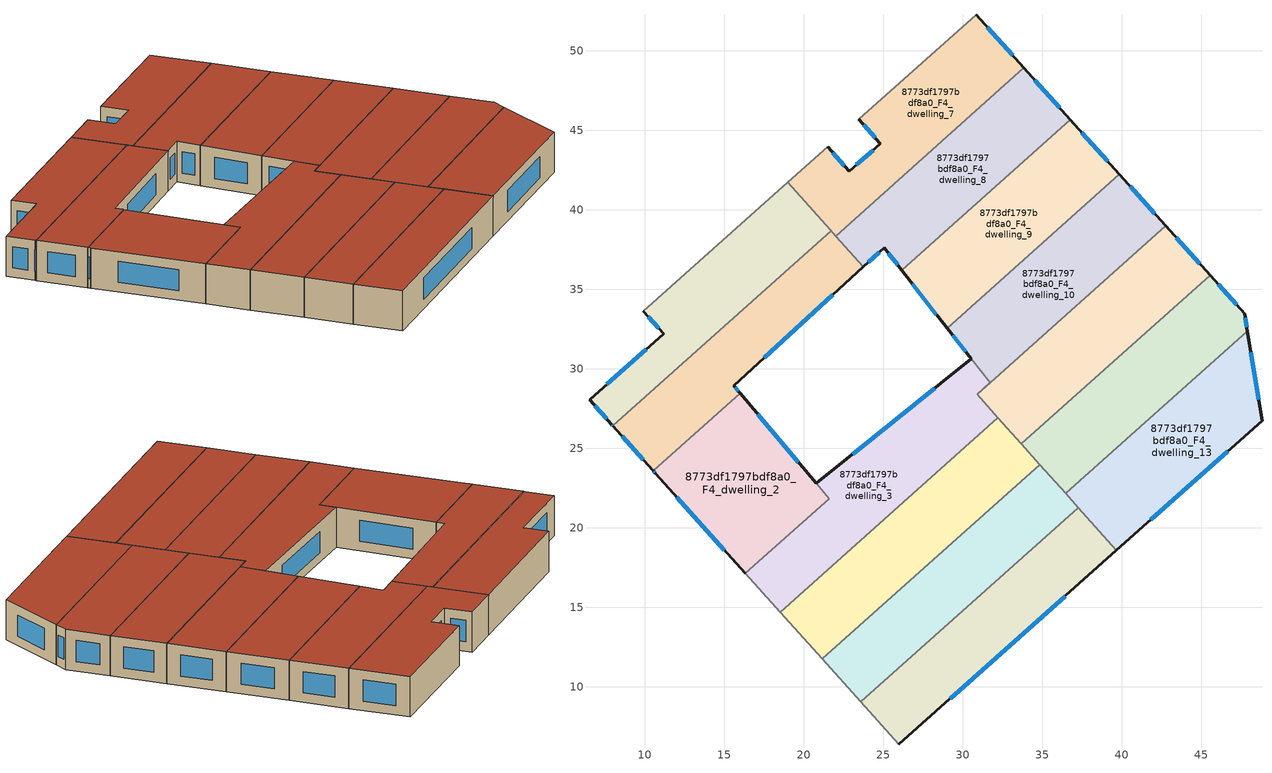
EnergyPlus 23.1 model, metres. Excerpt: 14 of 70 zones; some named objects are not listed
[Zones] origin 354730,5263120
8773df1797bdf8a0_F4_dwelling_0
 floor to 8773df1797bdf8a0_F3_dwelling_0 (EU_floor_Construction): 19,41.73 21.66,38.75 21.72,38.67 7.99,26.42 7.93,26.49 6.52,28.06 11.18,32.21 9.92,33.62 z12
 wall outside (EU_wall_Construction): 9.92,33.62 11.18,32.21 6.52,28.06 7.93,26.49 7.99,26.42 z12:15
 wall adiabatic (EU_wall_Construction): 19,41.73 9.92,33.62 z12:15
 wall to 8773df1797bdf8a0_F4_dwelling_1 (EU_wall_Construction): 7.99,26.42 21.72,38.67 z12:15
 wall to 8773df1797bdf8a0_F4_dwelling_7 (EU_wall_Construction): 21.72,38.67 21.66,38.75 19,41.73 z12:15
 window (EU_Window_Construction): 6.85,27.69 7.6,26.86 / 10.09,31.24 7.62,29.03 / 10.21,33.29 10.89,32.54 / 7.94,26.47 7.98,26.43 z12.7:14.3
 roof outside (EU_roof_Construction): 11.18,32.21 6.52,28.06 7.93,26.49 7.99,26.42 21.72,38.67 21.66,38.75 19,41.73 9.92,33.62 z15
8773df1797bdf8a0_F4_dwelling_1
 floor to 8773df1797bdf8a0_F3_dwelling_1 (EU_floor_Construction): 21.82,38.56 23.74,36.42 15.59,28.95 15.96,28.5 15.99,28.46 10.53,23.59 10.5,23.63 7.99,26.42 21.72,38.67 z12
 wall outside (EU_wall_Construction): 7.99,26.42 10.5,23.63 10.53,23.59 / 15.99,28.46 15.96,28.5 15.59,28.95 23.74,36.42 z12:15
 wall to 8773df1797bdf8a0_F4_dwelling_2 (EU_wall_Construction): 10.53,23.59 15.99,28.46 z12:15
 wall to 8773df1797bdf8a0_F4_dwelling_8 (EU_wall_Construction): 23.74,36.42 22.01,38.36 z12:15
 wall to 8773df1797bdf8a0_F4_dwelling_7 (EU_wall_Construction): 22.01,38.36 21.82,38.56 21.72,38.67 z12:15
 window (EU_Window_Construction): 8.58,25.76 9.91,24.28 / 17.5,30.7 21.82,34.66 / 15.87,28.61 15.67,28.84 z12.7:14.3
 roof outside (EU_roof_Construction): 15.99,28.46 15.96,28.5 15.59,28.95 23.74,36.42 21.82,38.56 21.72,38.67 7.99,26.42 10.5,23.63 10.53,23.59 z15
8773df1797bdf8a0_F4_dwelling_10
 floor to 8773df1797bdf8a0_F3_dwelling_10 (EU_floor_Construction): 39.85,42.24 42.76,38.99 30.9,28.4 31.71,29.12 29.01,32.57 z12
 wall outside (EU_wall_Construction): 42.76,38.99 39.85,42.24 / 29.01,32.57 30.52,30.63 z12:15
 wall to 8773df1797bdf8a0_F4_dwelling_3 (EU_wall_Construction): 30.52,30.63 31.71,29.12 30.9,28.4 z12:15
 wall to 8773df1797bdf8a0_F4_dwelling_9 (EU_wall_Construction): 39.85,42.24 29.01,32.57 z12:15
 wall to 8773df1797bdf8a0_F4_dwelling_11 (EU_wall_Construction): 30.9,28.4 31.71,29.12 42.76,38.99 z12:15
 window (EU_Window_Construction): 42.08,39.75 40.53,41.48 / 29.37,32.11 30.17,31.09 z12.7:14.3
 roof outside (EU_roof_Construction): 42.76,38.99 39.85,42.24 29.01,32.57 31.71,29.12 30.9,28.4 z15
8773df1797bdf8a0_F4_dwelling_11
 floor to 8773df1797bdf8a0_F3_dwelling_11 (EU_floor_Construction): 42.76,38.99 45.55,35.89 33.67,25.29 30.9,28.39 31.71,29.12 z12
 wall outside (EU_wall_Construction): 45.55,35.89 42.76,38.99 z12:15
 wall to 8773df1797bdf8a0_F4_dwelling_12 (EU_wall_Construction): 33.67,25.29 45.55,35.89 z12:15
 wall to 8773df1797bdf8a0_F4_dwelling_4 (EU_wall_Construction): 32.2,26.94 33.67,25.29 z12:15
 wall to 8773df1797bdf8a0_F4_dwelling_3 (EU_wall_Construction): 30.9,28.39 32.2,26.94 z12:15
 window (EU_Window_Construction): 44.89,36.61 43.42,38.26 z12.7:14.3
 roof outside (EU_roof_Construction): 45.55,35.89 42.76,38.99 31.71,29.12 30.9,28.39 33.67,25.29 z15
8773df1797bdf8a0_F4_dwelling_12
 floor to 8773df1797bdf8a0_F3_dwelling_12 (EU_floor_Construction): 45.55,35.89 47.72,33.46 47.9,32.38 36.46,22.17 33.67,25.29 z12
 wall outside (EU_wall_Construction): 47.9,32.38 47.72,33.46 45.55,35.89 z12:15
 wall to 8773df1797bdf8a0_F4_dwelling_13 (EU_wall_Construction): 36.46,22.17 47.9,32.38 z12:15
 wall to 8773df1797bdf8a0_F4_dwelling_5 (EU_wall_Construction): 34.84,23.98 36.46,22.17 z12:15
 wall to 8773df1797bdf8a0_F4_dwelling_4 (EU_wall_Construction): 33.67,25.29 34.84,23.98 z12:15
 window (EU_Window_Construction): 47.21,34.03 46.06,35.32 / 47.86,32.63 47.76,33.21 z12.7:14.3
 roof outside (EU_roof_Construction): 47.9,32.38 47.72,33.46 45.55,35.89 33.67,25.29 36.46,22.17 z15
8773df1797bdf8a0_F4_dwelling_13
 floor to 8773df1797bdf8a0_F3_dwelling_13 (EU_floor_Construction): 47.9,32.38 48.81,26.75 39.66,18.58 36.46,22.17 z12
 wall outside (EU_wall_Construction): 39.66,18.58 48.81,26.75 47.9,32.38 z12:15
 wall to 8773df1797bdf8a0_F4_dwelling_6 (EU_wall_Construction): 37.25,21.28 39.66,18.58 z12:15
 wall to 8773df1797bdf8a0_F4_dwelling_5 (EU_wall_Construction): 36.46,22.17 37.25,21.28 z12:15
 window (EU_Window_Construction): 48.6,28.07 48.11,31.06 / 41.81,20.5 46.66,24.83 z12.7:14.3
 roof outside (EU_roof_Construction): 48.81,26.75 47.9,32.38 36.46,22.17 39.66,18.58 z15
8773df1797bdf8a0_F4_dwelling_2
 floor to 8773df1797bdf8a0_F3_dwelling_2 (EU_floor_Construction): 15.99,28.46 20.78,22.8 21.59,21.84 16.33,17.14 10.7,23.41 10.67,23.44 10.53,23.59 z12
 wall outside (EU_wall_Construction): 10.53,23.59 10.67,23.44 10.7,23.41 16.33,17.14 / 20.78,22.8 15.99,28.46 z12:15
 wall to 8773df1797bdf8a0_F4_dwelling_3 (EU_wall_Construction): 16.33,17.14 21.59,21.84 20.78,22.8 z12:15
 window (EU_Window_Construction): 10.56,23.56 10.64,23.48 / 19.66,24.13 17.12,27.14 / 12.02,21.93 15,18.61 z12.7:14.3
 roof outside (EU_roof_Construction): 21.59,21.84 20.78,22.8 15.99,28.46 10.53,23.59 10.67,23.44 10.7,23.41 16.33,17.14 z15
8773df1797bdf8a0_F4_dwelling_3
 floor to 8773df1797bdf8a0_F3_dwelling_3 (EU_floor_Construction): 31.71,29.12 30.9,28.4 32.2,26.94 18.51,14.71 16.33,17.14 21.59,21.84 20.78,22.8 30.53,30.63 z12
 wall outside (EU_wall_Construction): 30.53,30.63 20.78,22.8 z12:15
 wall to 8773df1797bdf8a0_F4_dwelling_4 (EU_wall_Construction): 18.51,14.71 32.2,26.94 z12:15
 wall adiabatic (EU_wall_Construction): 16.33,17.14 18.51,14.71 z12:15
 window (EU_Window_Construction): 28.24,28.79 23.07,24.64 z12.7:14.3
 roof outside (EU_roof_Construction): 32.2,26.94 30.9,28.4 31.71,29.12 30.53,30.63 20.78,22.8 21.59,21.84 16.33,17.14 18.51,14.71 z15
8773df1797bdf8a0_F4_dwelling_4
 floor to 8773df1797bdf8a0_F3_dwelling_4 (EU_floor_Construction): 32.2,26.94 34.84,23.98 21.15,11.76 18.51,14.71 z12
 wall to 8773df1797bdf8a0_F4_dwelling_5 (EU_wall_Construction): 21.15,11.76 34.84,23.98 z12:15
 wall adiabatic (EU_wall_Construction): 18.51,14.71 21.15,11.76 z12:15
 roof outside (EU_roof_Construction): 34.84,23.98 32.2,26.94 18.51,14.71 21.15,11.76 z15
8773df1797bdf8a0_F4_dwelling_5
 floor to 8773df1797bdf8a0_F3_dwelling_5 (EU_floor_Construction): 34.84,23.98 37.25,21.28 23.57,9.07 21.15,11.76 z12
 wall to 8773df1797bdf8a0_F4_dwelling_6 (EU_wall_Construction): 23.57,9.07 37.25,21.28 z12:15
 wall adiabatic (EU_wall_Construction): 21.15,11.76 23.57,9.07 z12:15
 roof outside (EU_roof_Construction): 37.25,21.28 34.84,23.98 21.15,11.76 23.57,9.07 z15
8773df1797bdf8a0_F4_dwelling_6
 floor to 8773df1797bdf8a0_F3_dwelling_6 (EU_floor_Construction): 37.25,21.28 39.66,18.58 25.98,6.38 23.57,9.07 z12
 wall outside (EU_wall_Construction): 25.98,6.38 39.66,18.58 z12:15
 wall adiabatic (EU_wall_Construction): 23.57,9.07 25.98,6.38 z12:15
 window (EU_Window_Construction): 29.19,9.25 36.45,15.72 z12.7:14.3
 roof outside (EU_roof_Construction): 39.66,18.58 37.25,21.28 23.57,9.07 25.98,6.38 z15
8773df1797bdf8a0_F4_dwelling_7
 floor to 8773df1797bdf8a0_F3_dwelling_7 (EU_floor_Construction): 30.83,52.29 33.85,48.92 22.01,38.36 19,41.73 21.49,43.96 22.85,42.43 24.81,44.17 23.45,45.7 z12
 wall outside (EU_wall_Construction): 33.85,48.92 30.83,52.29 / 23.45,45.7 24.81,44.17 22.85,42.43 21.49,43.96 z12:15
 wall adiabatic (EU_wall_Construction): 30.83,52.29 23.45,45.7 / 21.49,43.96 19,41.73 z12:15
 wall to 8773df1797bdf8a0_F4_dwelling_8 (EU_wall_Construction): 22.01,38.36 33.85,48.92 z12:15
 window (EU_Window_Construction): 33.14,49.71 31.54,51.5 / 22.53,42.79 21.81,43.6 / 24.35,43.76 23.31,42.84 / 23.77,45.34 24.49,44.53 z12.7:14.3
 roof outside (EU_roof_Construction): 33.85,48.92 30.83,52.29 23.45,45.7 24.81,44.17 22.85,42.43 21.49,43.96 19,41.73 22.01,38.36 z15
8773df1797bdf8a0_F4_dwelling_8
 floor to 8773df1797bdf8a0_F3_dwelling_8 (EU_floor_Construction): 33.85,48.92 36.77,45.67 26.16,36.2 25.05,37.62 23.74,36.42 22.01,38.36 z12
 wall outside (EU_wall_Construction): 23.74,36.42 25.05,37.62 26.16,36.2 / 36.77,45.67 33.85,48.92 z12:15
 wall to 8773df1797bdf8a0_F4_dwelling_9 (EU_wall_Construction): 26.16,36.2 36.77,45.67 z12:15
 window (EU_Window_Construction): 24.05,36.7 24.74,37.34 / 36.08,46.44 34.53,48.16 / 25.31,37.28 25.9,36.53 z12.7:14.3
 roof outside (EU_roof_Construction): 36.77,45.67 33.85,48.92 22.01,38.36 23.74,36.42 25.05,37.62 26.16,36.2 z15
8773df1797bdf8a0_F4_dwelling_9
 floor to 8773df1797bdf8a0_F3_dwelling_9 (EU_floor_Construction): 36.77,45.67 39.85,42.24 29.01,32.57 26.16,36.2 z12
 wall outside (EU_wall_Construction): 39.85,42.24 36.77,45.67 / 26.16,36.2 29.01,32.57 z12:15
 window (EU_Window_Construction): 39.12,43.05 37.49,44.87 / 26.83,35.35 28.34,33.42 z12.7:14.3
 roof outside (EU_roof_Construction): 39.85,42.24 36.77,45.67 26.16,36.2 29.01,32.57 z15
[Building]
EU S2 Campaign: North Axis=0; Terrain=City; Solar Distribution=FullExterior
[Site:Location]
Budapest.Ferenc.Liszt.Intl.AP: Latitude=47.437; Longitude=19.256; Time Zone=1; Elevation=185
[SizingPeriod:WeatherFileDays]
AnnualSizingPeriod: Begin Month=1; Begin Day of Month=1; End Month=12; End Day of Month=31; Day of Week for Start Day=Monday; Use Weather File Daylight Saving Period=No; Use Weather File Rain and Snow Indicators=No
[MATERIAL]
EU_InternalMass_Material: Roughness=MediumRough; Thickness=0.1; Conductivity=1; Density=1800; Specific Heat=900; Thermal Absorptance=0.9; Solar Absorptance=0.7; Visible Absorptance=0.7
[MATERIAL:NOMASS] Roughness=MediumRough; Thermal Absorptance=0.9; Solar Absorptance=0.7; Visible Absorptance=0.7
Name | Thermal Resistance
EU_wall_NoMass | 0.832559
EU_roof_NoMass | 1.39638
EU_floor_NoMass | 0.872794
[WINDOWMATERIAL:SIMPLEGLAZINGSYSTEM]
EU_Window_SimpleGlazing: UFactor=2.79869; Solar Heat Gain Coefficient=0.75; Visible Transmittance=0.75
[CONSTRUCTION]
EU_wall_Construction: EU_wall_NoMass
EU_roof_Construction: EU_roof_NoMass
EU_floor_Construction: EU_floor_NoMass
EU_Window_Construction: EU_Window_SimpleGlazing
EU_InternalMass_Construction: EU_InternalMass_Material
[ZONE] Type=1; Multiplier=1; Ceiling Height=autocalculate; Floor Area=autocalculate; Part of Total Floor Area=Yes
Name | Volume
8773df1797bdf8a0_F4_dwelling_0 | 190.726
8773df1797bdf8a0_F4_dwelling_1 | 186.382
8773df1797bdf8a0_F4_dwelling_10 | 192.22
8773df1797bdf8a0_F4_dwelling_11; 8773df1797bdf8a0_F4_dwelling_12 | 198.959
8773df1797bdf8a0_F4_dwelling_13 | 198.945
8773df1797bdf8a0_F4_dwelling_2 | 187.066
8773df1797bdf8a0_F4_dwelling_3 | 219.078
8773df1797bdf8a0_F4_dwelling_4 | 218.267
8773df1797bdf8a0_F4_dwelling_5 | 198.929
8773df1797bdf8a0_F4_dwelling_6 | 198.931
8773df1797bdf8a0_F4_dwelling_7 | 198.973
8773df1797bdf8a0_F4_dwelling_8 | 198.917
8773df1797bdf8a0_F4_dwelling_9 | 198.927
[INTERNALMASS] Construction=EU_InternalMass_Construction
Name | Zone or ZoneList | Surface Area
8773df1797bdf8a0_F4_dwelling_0_EU_InternalMass | 8773df1797bdf8a0_F4_dwelling_0 | 63.564
8773df1797bdf8a0_F4_dwelling_1_EU_InternalMass | 8773df1797bdf8a0_F4_dwelling_1 | 62.1367
8773df1797bdf8a0_F4_dwelling_2_EU_InternalMass | 8773df1797bdf8a0_F4_dwelling_2 | 62.36
8773df1797bdf8a0_F4_dwelling_3_EU_InternalMass | 8773df1797bdf8a0_F4_dwelling_3 | 73.0252
8773df1797bdf8a0_F4_dwelling_4_EU_InternalMass | 8773df1797bdf8a0_F4_dwelling_4 | 72.7546
8773df1797bdf8a0_F4_dwelling_5_EU_InternalMass | 8773df1797bdf8a0_F4_dwelling_5 | 66.3094
8773df1797bdf8a0_F4_dwelling_6_EU_InternalMass | 8773df1797bdf8a0_F4_dwelling_6 | 66.3102
8773df1797bdf8a0_F4_dwelling_7_EU_InternalMass | 8773df1797bdf8a0_F4_dwelling_7 | 66.3242
8773df1797bdf8a0_F4_dwelling_8_EU_InternalMass | 8773df1797bdf8a0_F4_dwelling_8 | 66.3059
8773df1797bdf8a0_F4_dwelling_9_EU_InternalMass | 8773df1797bdf8a0_F4_dwelling_9 | 66.3089
8773df1797bdf8a0_F4_dwelling_10_EU_InternalMass | 8773df1797bdf8a0_F4_dwelling_10 | 64.0855
8773df1797bdf8a0_F4_dwelling_11_EU_InternalMass | 8773df1797bdf8a0_F4_dwelling_11 | 66.3189
8773df1797bdf8a0_F4_dwelling_12_EU_InternalMass | 8773df1797bdf8a0_F4_dwelling_12 | 66.3198
8773df1797bdf8a0_F4_dwelling_13_EU_InternalMass | 8773df1797bdf8a0_F4_dwelling_13 | 66.3151
[OTHEREQUIPMENT] Fuel Type=Electricity; Design Level Calculation Method=Watts/Area; Power per Zone Floor Area=1; Fraction Latent=0; Fraction Radiant=0; Fraction Lost=0; Carbon Dioxide Generation Rate=0; EndUse Subcategory=EU_Step8_InternalGains
Name | Zone or ZoneList or Space or SpaceList | Schedule
EU_Step8_InternalGain_8773df1797bdf8a0_F4_dwelling_0_f000 | 8773df1797bdf8a0_F4_dwelling_0 | EU_Step8_GainSchedule_8773df1797bdf8a0_F4_dwelling_0_f000
EU_Step8_InternalGain_8773df1797bdf8a0_F4_dwelling_1_f000 | 8773df1797bdf8a0_F4_dwelling_1 | EU_Step8_GainSchedule_8773df1797bdf8a0_F4_dwelling_1_f000
EU_Step8_InternalGain_8773df1797bdf8a0_F4_dwelling_2_f000 | 8773df1797bdf8a0_F4_dwelling_2 | EU_Step8_GainSchedule_8773df1797bdf8a0_F4_dwelling_2_f000
EU_Step8_InternalGain_8773df1797bdf8a0_F4_dwelling_3_f000 | 8773df1797bdf8a0_F4_dwelling_3 | EU_Step8_GainSchedule_8773df1797bdf8a0_F4_dwelling_3_f000
EU_Step8_InternalGain_8773df1797bdf8a0_F4_dwelling_4_f000 | 8773df1797bdf8a0_F4_dwelling_4 | EU_Step8_GainSchedule_8773df1797bdf8a0_F4_dwelling_4_f000
EU_Step8_InternalGain_8773df1797bdf8a0_F4_dwelling_5_f000 | 8773df1797bdf8a0_F4_dwelling_5 | EU_Step8_GainSchedule_8773df1797bdf8a0_F4_dwelling_5_f000
EU_Step8_InternalGain_8773df1797bdf8a0_F4_dwelling_6_f000 | 8773df1797bdf8a0_F4_dwelling_6 | EU_Step8_GainSchedule_8773df1797bdf8a0_F4_dwelling_6_f000
EU_Step8_InternalGain_8773df1797bdf8a0_F4_dwelling_7_f000 | 8773df1797bdf8a0_F4_dwelling_7 | EU_Step8_GainSchedule_8773df1797bdf8a0_F4_dwelling_7_f000
EU_Step8_InternalGain_8773df1797bdf8a0_F4_dwelling_8_f000 | 8773df1797bdf8a0_F4_dwelling_8 | EU_Step8_GainSchedule_8773df1797bdf8a0_F4_dwelling_8_f000
EU_Step8_InternalGain_8773df1797bdf8a0_F4_dwelling_9_f000 | 8773df1797bdf8a0_F4_dwelling_9 | EU_Step8_GainSchedule_8773df1797bdf8a0_F4_dwelling_9_f000
EU_Step8_InternalGain_8773df1797bdf8a0_F4_dwelling_10_f000 | 8773df1797bdf8a0_F4_dwelling_10 | EU_Step8_GainSchedule_8773df1797bdf8a0_F4_dwelling_10_f000
EU_Step8_InternalGain_8773df1797bdf8a0_F4_dwelling_11_f000 | 8773df1797bdf8a0_F4_dwelling_11 | EU_Step8_GainSchedule_8773df1797bdf8a0_F4_dwelling_11_f000
EU_Step8_InternalGain_8773df1797bdf8a0_F4_dwelling_12_f000 | 8773df1797bdf8a0_F4_dwelling_12 | EU_Step8_GainSchedule_8773df1797bdf8a0_F4_dwelling_12_f000
EU_Step8_InternalGain_8773df1797bdf8a0_F4_dwelling_13_f000 | 8773df1797bdf8a0_F4_dwelling_13 | EU_Step8_GainSchedule_8773df1797bdf8a0_F4_dwelling_13_f000
[ZONEVENTILATION:DESIGNFLOWRATE] Schedule=EU_AlwaysOn; Design Flow Rate Calculation Method=AirChanges/Hour; Air Changes per Hour=0.475469; Ventilation Type=Natural; Fan Pressure Rise=0; Fan Total Efficiency=1; Constant Term Coefficient=1; Temperature Term Coefficient=0; Velocity Term Coefficient=0; Velocity Squared Term Coefficient=0; Minimum Indoor Temperature=-100; Maximum Indoor Temperature=100; Delta Temperature=-100; Minimum Outdoor Temperature=-100; Maximum Outdoor Temperature=100; Maximum Wind Speed=40
Name | Zone or ZoneList or Space or SpaceList
EU_ConstantAir_8773df1797bdf8a0_F4_dwelling_0 | 8773df1797bdf8a0_F4_dwelling_0
EU_ConstantAir_8773df1797bdf8a0_F4_dwelling_1 | 8773df1797bdf8a0_F4_dwelling_1
EU_ConstantAir_8773df1797bdf8a0_F4_dwelling_2 | 8773df1797bdf8a0_F4_dwelling_2
EU_ConstantAir_8773df1797bdf8a0_F4_dwelling_3 | 8773df1797bdf8a0_F4_dwelling_3
EU_ConstantAir_8773df1797bdf8a0_F4_dwelling_4 | 8773df1797bdf8a0_F4_dwelling_4
EU_ConstantAir_8773df1797bdf8a0_F4_dwelling_5 | 8773df1797bdf8a0_F4_dwelling_5
EU_ConstantAir_8773df1797bdf8a0_F4_dwelling_6 | 8773df1797bdf8a0_F4_dwelling_6
EU_ConstantAir_8773df1797bdf8a0_F4_dwelling_7 | 8773df1797bdf8a0_F4_dwelling_7
EU_ConstantAir_8773df1797bdf8a0_F4_dwelling_8 | 8773df1797bdf8a0_F4_dwelling_8
EU_ConstantAir_8773df1797bdf8a0_F4_dwelling_9 | 8773df1797bdf8a0_F4_dwelling_9
EU_ConstantAir_8773df1797bdf8a0_F4_dwelling_10 | 8773df1797bdf8a0_F4_dwelling_10
EU_ConstantAir_8773df1797bdf8a0_F4_dwelling_11 | 8773df1797bdf8a0_F4_dwelling_11
EU_ConstantAir_8773df1797bdf8a0_F4_dwelling_12 | 8773df1797bdf8a0_F4_dwelling_12
EU_ConstantAir_8773df1797bdf8a0_F4_dwelling_13 | 8773df1797bdf8a0_F4_dwelling_13
[HVACTEMPLATE:ZONE:IDEALLOADSAIRSYSTEM] System Availability Schedule=EU_AlwaysOn; Maximum Heating Supply Air Temperature=50; Minimum Cooling Supply Air Temperature=13; Maximum Heating Supply Air Humidity Ratio=0.0156; Minimum Cooling Supply Air Humidity Ratio=0.0077; Heating Limit=NoLimit; Cooling Limit=NoLimit; Heating Availability Schedule=EU_AlwaysOn; Cooling Availability Schedule=EU_CoolingOff; Dehumidification Control Type=ConstantSensibleHeatRatio; Cooling Sensible Heat Ratio=0.7; Dehumidification Setpoint=60; Humidification Control Type=None; Humidification Setpoint=30; Outdoor Air Method=None; Outdoor Air Flow Rate per Person=0.00944; Outdoor Air Flow Rate per Zone Floor Area=0; Outdoor Air Flow Rate per Zone=0; Demand Controlled Ventilation Type=None; Outdoor Air Economizer Type=NoEconomizer; Heat Recovery Type=None; Sensible Heat Recovery Effectiveness=0.7; Latent Heat Recovery Effectiveness=0.65
Name | Template Thermostat
8773df1797bdf8a0_F4_dwelling_0 | EU_HeatOnly_8773df1797bdf8a0_F4_dwelling_0
8773df1797bdf8a0_F4_dwelling_1 | EU_HeatOnly_8773df1797bdf8a0_F4_dwelling_1
8773df1797bdf8a0_F4_dwelling_2 | EU_HeatOnly_8773df1797bdf8a0_F4_dwelling_2
8773df1797bdf8a0_F4_dwelling_3 | EU_HeatOnly_8773df1797bdf8a0_F4_dwelling_3
8773df1797bdf8a0_F4_dwelling_4 | EU_HeatOnly_8773df1797bdf8a0_F4_dwelling_4
8773df1797bdf8a0_F4_dwelling_5 | EU_HeatOnly_8773df1797bdf8a0_F4_dwelling_5
8773df1797bdf8a0_F4_dwelling_6 | EU_HeatOnly_8773df1797bdf8a0_F4_dwelling_6
8773df1797bdf8a0_F4_dwelling_7 | EU_HeatOnly_8773df1797bdf8a0_F4_dwelling_7
8773df1797bdf8a0_F4_dwelling_8 | EU_HeatOnly_8773df1797bdf8a0_F4_dwelling_8
8773df1797bdf8a0_F4_dwelling_9 | EU_HeatOnly_8773df1797bdf8a0_F4_dwelling_9
8773df1797bdf8a0_F4_dwelling_10 | EU_HeatOnly_8773df1797bdf8a0_F4_dwelling_10
8773df1797bdf8a0_F4_dwelling_11 | EU_HeatOnly_8773df1797bdf8a0_F4_dwelling_11
8773df1797bdf8a0_F4_dwelling_12 | EU_HeatOnly_8773df1797bdf8a0_F4_dwelling_12
8773df1797bdf8a0_F4_dwelling_13 | EU_HeatOnly_8773df1797bdf8a0_F4_dwelling_13
[SIZING:ZONE] Zone Cooling Design Supply Air Temperature Input Method=SupplyAirTemperature; Zone Cooling Design Supply Air Temperature=13; Zone Heating Design Supply Air Temperature Input Method=SupplyAirTemperature; Zone Heating Design Supply Air Temperature=50; Zone Cooling Design Supply Air Humidity Ratio=0.008; Zone Heating Design Supply Air Humidity Ratio=0.008; Cooling Design Air Flow Method=DesignDay; Cooling Design Air Flow Rate=0; Cooling Minimum Air Flow per Zone Floor Area=0.000762; Cooling Minimum Air Flow=0; Cooling Minimum Air Flow Fraction=0.2; Heating Design Air Flow Method=DesignDay; Heating Design Air Flow Rate=0; Heating Maximum Air Flow per Zone Floor Area=0.002032; Heating Maximum Air Flow=0.141576; Heating Maximum Air Flow Fraction=0.3; Account for Dedicated Outdoor Air System=No; Dedicated Outdoor Air System Control Strategy=NeutralSupplyAir; Dedicated Outdoor Air Low Setpoint Temperature for Design=autosize; Dedicated Outdoor Air High Setpoint Temperature for Design=autosize; Zone Load Sizing Method=Sensible Load Only No Latent Load; Zone Latent Cooling Design Supply Air Humidity Ratio Input Method=HumidityRatioDifference; Zone Cooling Design Supply Air Humidity Ratio Difference=0.005; Zone Latent Heating Design Supply Air Humidity Ratio Input Method=HumidityRatioDifference; Zone Humidification Design Supply Air Humidity Ratio Difference=0.005
8773df1797bdf8a0_F4_dwelling_0; 8773df1797bdf8a0_F4_dwelling_1; 8773df1797bdf8a0_F4_dwelling_2; 8773df1797bdf8a0_F4_dwelling_3; 8773df1797bdf8a0_F4_dwelling_4; 8773df1797bdf8a0_F4_dwelling_5; 8773df1797bdf8a0_F4_dwelling_6; 8773df1797bdf8a0_F4_dwelling_7; 8773df1797bdf8a0_F4_dwelling_8; 8773df1797bdf8a0_F4_dwelling_9; 8773df1797bdf8a0_F4_dwelling_10; 8773df1797bdf8a0_F4_dwelling_11; 8773df1797bdf8a0_F4_dwelling_12; 8773df1797bdf8a0_F4_dwelling_13
[SCHEDULE:CONSTANT]
Name | Hourly Value
EU_AlwaysOn | 1
EU_CoolingOff | 0
[SCHEDULE:FILE] Column Number=1; Rows to Skip at Top=0; Number of Hours of Data=8760; Column Separator=Comma; Interpolate to Timestep=No; Minutes per Item=60; Adjust Schedule for Daylight Savings=Yes
Name | File
EU_Step8_GainSchedule_8773df1797bdf8a0_F4_dwelling_0_f000 | ../../schedules/8773df1797bdf8a0/8773df1797bdf8a0_F4_dwelling_0_f000_gain.csv
EU_Step8_GainSchedule_8773df1797bdf8a0_F4_dwelling_1_f000 | ../../schedules/8773df1797bdf8a0/8773df1797bdf8a0_F4_dwelling_1_f000_gain.csv
EU_Step8_GainSchedule_8773df1797bdf8a0_F4_dwelling_2_f000 | ../../schedules/8773df1797bdf8a0/8773df1797bdf8a0_F4_dwelling_2_f000_gain.csv
EU_Step8_GainSchedule_8773df1797bdf8a0_F4_dwelling_3_f000 | ../../schedules/8773df1797bdf8a0/8773df1797bdf8a0_F4_dwelling_3_f000_gain.csv
EU_Step8_GainSchedule_8773df1797bdf8a0_F4_dwelling_4_f000 | ../../schedules/8773df1797bdf8a0/8773df1797bdf8a0_F4_dwelling_4_f000_gain.csv
EU_Step8_GainSchedule_8773df1797bdf8a0_F4_dwelling_5_f000 | ../../schedules/8773df1797bdf8a0/8773df1797bdf8a0_F4_dwelling_5_f000_gain.csv
EU_Step8_GainSchedule_8773df1797bdf8a0_F4_dwelling_6_f000 | ../../schedules/8773df1797bdf8a0/8773df1797bdf8a0_F4_dwelling_6_f000_gain.csv
EU_Step8_GainSchedule_8773df1797bdf8a0_F4_dwelling_7_f000 | ../../schedules/8773df1797bdf8a0/8773df1797bdf8a0_F4_dwelling_7_f000_gain.csv
EU_Step8_GainSchedule_8773df1797bdf8a0_F4_dwelling_8_f000 | ../../schedules/8773df1797bdf8a0/8773df1797bdf8a0_F4_dwelling_8_f000_gain.csv
EU_Step8_GainSchedule_8773df1797bdf8a0_F4_dwelling_9_f000 | ../../schedules/8773df1797bdf8a0/8773df1797bdf8a0_F4_dwelling_9_f000_gain.csv
EU_Step8_GainSchedule_8773df1797bdf8a0_F4_dwelling_10_f000 | ../../schedules/8773df1797bdf8a0/8773df1797bdf8a0_F4_dwelling_10_f000_gain.csv
EU_Step8_GainSchedule_8773df1797bdf8a0_F4_dwelling_11_f000 | ../../schedules/8773df1797bdf8a0/8773df1797bdf8a0_F4_dwelling_11_f000_gain.csv
EU_Step8_GainSchedule_8773df1797bdf8a0_F4_dwelling_12_f000 | ../../schedules/8773df1797bdf8a0/8773df1797bdf8a0_F4_dwelling_12_f000_gain.csv
EU_Step8_GainSchedule_8773df1797bdf8a0_F4_dwelling_13_f000 | ../../schedules/8773df1797bdf8a0/8773df1797bdf8a0_F4_dwelling_13_f000_gain.csv
